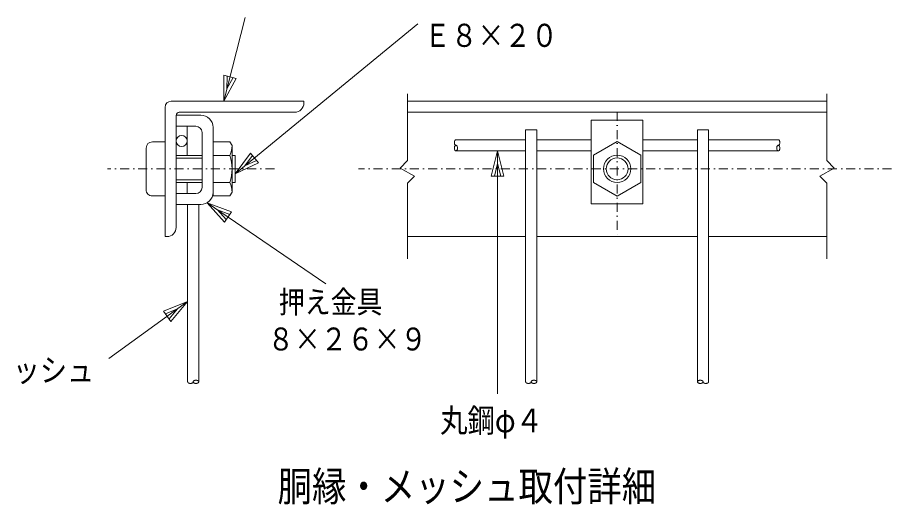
# Model space of a CAD drawing. Units: millimetres, scale not verified. Extents: x -4425 to 4425, y -3150 to 3150.
# Drawn here: x 1106 to 2563, y 388 to 1199 of the extents above; entities that cross this region are included whole.
import ezdxf
from ezdxf.enums import TextEntityAlignment as Align

# ---------------------------------------------------------------- set-up
doc = ezdxf.new("R2010")
doc.units = ezdxf.units.MM
doc.header["$LTSCALE"] = 30
doc.linetypes.add('USER1', pattern=[1.01, 0.5, -0.25, 0.01, -0.25])
for name, color, linetype, lineweight in [('0-0_1', 4, 'Continuous', 18), ('0-1_2', 7, 'Continuous', 9), ('0-2_0', 1, 'Continuous', 18)]:
    doc.layers.add(name, color=color, linetype=linetype, lineweight=lineweight)
doc.styles.add('ＭＳ ゴシック', font='')
doc.styles.get('ＭＳ ゴシック').set_extended_font_data('MS Gothic')

# ---------------------------------------------------------------- blocks, each defined once
blk = doc.blocks.new('C33')
at = {"layer": '0-0_1'}
blk.add_line((187715.5, 129156.2), (187715.5, 117006.2), dxfattribs=at)
blk.add_lwpolyline([(187400.5, 127896.2), (187715.5, 129156.2), (188030.5, 127896.2)], close=True, dxfattribs=at)
blk.add_lwpolyline([(187558, 127896.2), (187715.5, 128526.2), (187873, 127896.2)], dxfattribs=at)
blk = doc.blocks.new('C34')
at = {"layer": '0-0_1'}
blk.add_line((173190, 126556.6), (179132, 122506.1), dxfattribs=at)
blk.add_lwpolyline([(174053.7, 125586.6), (173190, 126556.6), (174408.5, 126107.2)], close=True, dxfattribs=at)
blk.add_lwpolyline([(174142.4, 125716.8), (173710.5, 126201.8), (174319.8, 125977)], dxfattribs=at)
blk = doc.blocks.new('C35')
at = {"layer": '0-0_1'}
blk.add_line((174024, 131638.8), (175097.9, 135825), dxfattribs=at)
blk.add_lwpolyline([(174642.2, 132781.1), (174024, 131638.8), (174032, 132937.6)], close=True, dxfattribs=at)
blk.add_lwpolyline([(174489.7, 132820.2), (174180.6, 132249.1), (174184.6, 132898.5)], dxfattribs=at)
blk = doc.blocks.new('C36')
at = {"layer": '0-0_1'}
blk.add_line((172215.6, 121619.9), (168278.4, 118769), dxfattribs=at)
blk.add_lwpolyline([(171010.3, 121136), (172215.6, 121619.9), (171379.7, 120625.7)], close=True, dxfattribs=at)
blk.add_lwpolyline([(171102.6, 121008.5), (171705.3, 121250.4), (171287.4, 120753.3)], dxfattribs=at)
blk = doc.blocks.new('C37')
at = {"layer": '0-0_1'}
blk.add_line((174587.2, 128001.5), (183725.2, 135503.1), dxfattribs=at)
blk.add_lwpolyline([(175760.9, 128557.5), (174587.2, 128001.5), (175361.2, 129044.5)], close=True, dxfattribs=at)
blk.add_lwpolyline([(175661, 128679.3), (175074.1, 128401.2), (175461.1, 128922.7)], dxfattribs=at)

msp = doc.modelspace()

# ---------------------------------------------------------------- linework, layer by layer
at = {"layer": '0-0_1'}
for p, q in [((1755.85, 1072.28), (1755.85, 960.93)), ((2454.65, 1072.28), (2454.65, 960.93)), ((1755.85, 960.93), (1743.46, 948.54)), ((1767.39, 934.72), (1743.46, 948.54)), ((2443.11, 934.72), (2467.04, 948.54)), ((2454.65, 960.93), (2467.04, 948.54)), ((1767.39, 934.72), (1755.85, 923.17)), ((2443.11, 934.72), (2454.65, 923.17)), ((1755.85, 923.17), (1755.85, 797.32)), ((2454.65, 923.17), (2454.65, 797.32))]:
    msp.add_line(p, q, dxfattribs=at)
at = {"layer": '0-0_1', "color": 7, "lineweight": 9}
for p, q in [((1351.75, 1049.71), (1351.75, 834.26)), ((1583.08, 1059.97), (1362, 1059.97)), ((1583.08, 1059.97), (1583.08, 1056.89)), ((1755.85, 1059.97), (2454.65, 1059.97)), ((1411.23, 1036.71), (1370.21, 1036.71)), ((1370.21, 1036.38), (1370.21, 848.62)), ((1567.7, 1041.5), (1375.34, 1041.5)), ((1755.85, 1041.5), (2454.65, 1041.5)), ((1403.03, 1018.25), (1370.21, 1018.25)), ((1388.56, 1018.25), (1388.56, 969.64)), ((1413.28, 1007.99), (1413.28, 916.32)), ((1431.75, 1016.2), (1431.75, 908.12)), ((1952.77, 1012.09), (1971.23, 1012.09)), ((1952.77, 1012.09), (1952.77, 592.13)), ((1971.23, 1012.09), (1971.23, 592.13)), ((2257.73, 1012.09), (2239.27, 1012.09)), ((2239.27, 1012.09), (2239.27, 592.13)), ((2257.73, 1012.09), (2257.73, 592.13)), ((1836.53, 995.67), (1952.77, 995.67)), ((1971.23, 995.67), (2062.17, 995.67)), ((2148.33, 995.67), (2239.27, 995.67)), ((2257.73, 995.67), (2373.16, 995.67)), ((1836.53, 977.21), (1952.77, 977.21)), ((1971.23, 977.21), (2062.17, 977.21)), ((2148.33, 977.21), (2239.27, 977.21)), ((2257.73, 977.21), (2373.89, 977.21)), ((1468.41, 969.64), (1463.28, 969.64)), ((1468.41, 969.64), (1468.41, 924.59)), ((1388.56, 924.59), (1388.56, 906.07)), ((1468.41, 924.59), (1463.28, 924.59)), ((1403.03, 906.07), (1370.21, 906.07)), ((1411.23, 887.61), (1370.21, 887.61)), ((1389.35, 887.61), (1389.35, 592.13)), ((1407.81, 887.61), (1407.81, 592.13)), ((1351.75, 834.26), (1354.82, 834.26)), ((1755.85, 834.26), (1952.77, 834.26)), ((1971.23, 834.26), (2239.27, 834.26)), ((2257.73, 834.26), (2454.65, 834.26))]:
    msp.add_line(p, q, dxfattribs=at)
at = {"layer": '0-0_1', "linetype": 'USER1'}
for p, q in [((2105.25, 1042.15), (2105.25, 837.02)), ((1534.03, 947.11), (1255.97, 947.11)), ((2562.69, 947.11), (1673.92, 947.11))]:
    msp.add_line(p, q, dxfattribs=at)
at = {"layer": '0-0_1', "color": 7, "lineweight": 9}
msp.add_lwpolyline([(2062.17, 1028.5), (2062.17, 888.97), (2148.33, 888.97), (2148.33, 1028.5)], close=True, dxfattribs=at)
at = {"layer": '0-0_1'}
for points in [[(1836.53, 995.67), (1836.2, 995.64), (1835.84, 995.51), (1835.45, 995.27), (1835.04, 994.87), (1834.65, 994.31), (1834.31, 993.56), (1834.04, 992.64), (1833.9, 991.6), (1833.9, 990.52), (1834.04, 989.48), (1834.31, 988.56), (1834.65, 987.81), (1835.04, 987.24), (1835.45, 986.85), (1835.84, 986.6), (1836.2, 986.48), (1836.53, 986.44)], [(2373.97, 995.67), (2374.3, 995.64), (2374.66, 995.51), (2375.05, 995.27), (2375.46, 994.87), (2375.85, 994.31), (2376.19, 993.56), (2376.45, 992.64), (2376.6, 991.6), (2376.6, 990.52), (2376.45, 989.48), (2376.19, 988.56), (2375.85, 987.81), (2375.46, 987.24), (2375.05, 986.85), (2374.66, 986.6), (2374.3, 986.48), (2373.97, 986.44)], [(1389.35, 592.13), (1389.36, 592.03), (1389.37, 591.92), (1389.39, 591.81), (1389.42, 591.7), (1389.46, 591.58), (1389.51, 591.46), (1389.57, 591.33), (1389.65, 591.2), (1389.74, 591.07), (1389.85, 590.94), (1389.97, 590.81), (1390.11, 590.68), (1390.28, 590.55), (1390.46, 590.42), (1390.66, 590.29), (1390.87, 590.17), (1391.11, 590.05), (1391.37, 589.95), (1391.65, 589.85), (1391.95, 589.75), (1392.26, 589.68), (1392.58, 589.61), (1392.92, 589.56), (1393.26, 589.52), (1393.61, 589.5), (1393.97, 589.49), (1394.32, 589.5), (1394.67, 589.52), (1395.02, 589.56), (1395.35, 589.61), (1395.68, 589.68), (1395.99, 589.75), (1396.28, 589.85), (1396.56, 589.95), (1396.82, 590.05), (1397.06, 590.17), (1397.28, 590.29), (1397.48, 590.42), (1397.66, 590.55)], [(1397.66, 590.55), (1397.82, 590.68), (1397.96, 590.81), (1398.09, 590.94), (1398.2, 591.07), (1398.29, 591.2), (1398.37, 591.33), (1398.43, 591.46), (1398.48, 591.58), (1398.52, 591.7), (1398.55, 591.81), (1398.57, 591.92), (1398.58, 592.03), (1398.58, 592.13)], [(1399.51, 593.72), (1399.35, 593.59), (1399.2, 593.46), (1399.08, 593.33), (1398.97, 593.2), (1398.88, 593.07), (1398.8, 592.94), (1398.74, 592.81), (1398.69, 592.69), (1398.65, 592.57), (1398.62, 592.46), (1398.6, 592.35), (1398.59, 592.24), (1398.58, 592.13), (1398.59, 592.03), (1398.6, 591.92), (1398.62, 591.81), (1398.65, 591.7), (1398.69, 591.58), (1398.74, 591.46), (1398.8, 591.33), (1398.88, 591.2), (1398.97, 591.07), (1399.08, 590.94), (1399.2, 590.81), (1399.35, 590.68), (1399.51, 590.55), (1399.69, 590.42), (1399.89, 590.29), (1400.11, 590.17), (1400.35, 590.05), (1400.6, 589.95), (1400.88, 589.85), (1401.18, 589.75), (1401.49, 589.68), (1401.81, 589.61), (1402.15, 589.56), (1402.49, 589.52), (1402.84, 589.5), (1403.2, 589.49)], [(1407.81, 592.13), (1407.81, 592.24), (1407.8, 592.35), (1407.78, 592.46), (1407.75, 592.57), (1407.71, 592.69), (1407.66, 592.81), (1407.6, 592.94), (1407.52, 593.07), (1407.43, 593.2), (1407.32, 593.33), (1407.19, 593.46), (1407.05, 593.59), (1406.89, 593.72), (1406.71, 593.85), (1406.51, 593.98), (1406.29, 594.1), (1406.05, 594.22), (1405.79, 594.32), (1405.52, 594.42), (1405.22, 594.51), (1404.91, 594.59), (1404.59, 594.66), (1404.25, 594.71), (1403.9, 594.75), (1403.55, 594.77), (1403.2, 594.78), (1402.84, 594.77), (1402.49, 594.75), (1402.15, 594.71), (1401.81, 594.66), (1401.49, 594.59), (1401.18, 594.51), (1400.88, 594.42), (1400.6, 594.32), (1400.35, 594.22), (1400.11, 594.1), (1399.89, 593.98), (1399.69, 593.85), (1399.51, 593.72)], [(1403.2, 589.49), (1403.55, 589.5), (1403.9, 589.52), (1404.25, 589.56), (1404.59, 589.61), (1404.91, 589.68), (1405.22, 589.75), (1405.52, 589.85), (1405.79, 589.95), (1406.05, 590.05), (1406.29, 590.17), (1406.51, 590.29), (1406.71, 590.42), (1406.89, 590.55), (1407.05, 590.68), (1407.19, 590.81), (1407.32, 590.94), (1407.43, 591.07), (1407.52, 591.2), (1407.6, 591.33), (1407.66, 591.46), (1407.71, 591.58), (1407.75, 591.7), (1407.78, 591.81), (1407.8, 591.92), (1407.81, 592.03), (1407.81, 592.13)], [(1952.77, 592.13), (1952.77, 592.03), (1952.79, 591.92), (1952.81, 591.81), (1952.83, 591.7), (1952.87, 591.58), (1952.93, 591.46), (1952.99, 591.33), (1953.07, 591.2), (1953.16, 591.07), (1953.27, 590.94), (1953.39, 590.81), (1953.53, 590.68), (1953.69, 590.55), (1953.87, 590.42), (1954.07, 590.29), (1954.29, 590.17), (1954.53, 590.05), (1954.79, 589.95), (1955.07, 589.85), (1955.36, 589.75), (1955.67, 589.68), (1956, 589.61), (1956.33, 589.56), (1956.68, 589.52), (1957.03, 589.5), (1957.39, 589.49), (1957.74, 589.5), (1958.09, 589.52), (1958.44, 589.56), (1958.77, 589.61), (1959.1, 589.68), (1959.41, 589.75), (1959.7, 589.85), (1959.98, 589.95), (1960.24, 590.05), (1960.48, 590.17), (1960.7, 590.29), (1960.9, 590.42), (1961.08, 590.55)], [(1961.08, 590.55), (1961.24, 590.68), (1961.38, 590.81), (1961.51, 590.94), (1961.61, 591.07), (1961.71, 591.2), (1961.78, 591.33), (1961.85, 591.46), (1961.9, 591.58), (1961.94, 591.7), (1961.97, 591.81), (1961.99, 591.92), (1962, 592.03), (1962, 592.13)], [(1962.92, 593.72), (1962.76, 593.59), (1962.62, 593.46), (1962.5, 593.33), (1962.39, 593.2), (1962.3, 593.07), (1962.22, 592.94), (1962.16, 592.81), (1962.1, 592.69), (1962.07, 592.57), (1962.04, 592.46), (1962.02, 592.35), (1962.01, 592.24), (1962, 592.13), (1962.01, 592.03), (1962.02, 591.92), (1962.04, 591.81), (1962.07, 591.7), (1962.1, 591.58), (1962.16, 591.46), (1962.22, 591.33), (1962.3, 591.2), (1962.39, 591.07), (1962.5, 590.94), (1962.62, 590.81), (1962.76, 590.68), (1962.92, 590.55), (1963.1, 590.42), (1963.3, 590.29), (1963.52, 590.17), (1963.76, 590.05), (1964.02, 589.95), (1964.3, 589.85), (1964.59, 589.75), (1964.91, 589.68), (1965.23, 589.61), (1965.57, 589.56), (1965.91, 589.52), (1966.26, 589.5), (1966.62, 589.49)], [(1971.23, 592.13), (1971.23, 592.24), (1971.22, 592.35), (1971.2, 592.46), (1971.17, 592.57), (1971.13, 592.69), (1971.08, 592.81), (1971.01, 592.94), (1970.94, 593.07), (1970.85, 593.2), (1970.74, 593.33), (1970.61, 593.46), (1970.47, 593.59), (1970.31, 593.72), (1970.13, 593.85), (1969.93, 593.98), (1969.71, 594.1), (1969.47, 594.22), (1969.21, 594.32), (1968.93, 594.42), (1968.64, 594.51), (1968.33, 594.59), (1968, 594.66), (1967.67, 594.71), (1967.32, 594.75), (1966.97, 594.77), (1966.62, 594.78), (1966.26, 594.77), (1965.91, 594.75), (1965.57, 594.71), (1965.23, 594.66), (1964.91, 594.59), (1964.59, 594.51), (1964.3, 594.42), (1964.02, 594.32), (1963.76, 594.22), (1963.52, 594.1), (1963.3, 593.98), (1963.1, 593.85), (1962.92, 593.72)], [(1966.62, 589.49), (1966.97, 589.5), (1967.32, 589.52), (1967.67, 589.56), (1968, 589.61), (1968.33, 589.68), (1968.64, 589.75), (1968.93, 589.85), (1969.21, 589.95), (1969.47, 590.05), (1969.71, 590.17), (1969.93, 590.29), (1970.13, 590.42), (1970.31, 590.55), (1970.47, 590.68), (1970.61, 590.81), (1970.74, 590.94), (1970.85, 591.07), (1970.94, 591.2), (1971.01, 591.33), (1971.08, 591.46), (1971.13, 591.58), (1971.17, 591.7), (1971.2, 591.81), (1971.22, 591.92), (1971.23, 592.03), (1971.23, 592.13)], [(2239.27, 592.13), (2239.27, 592.24), (2239.28, 592.35), (2239.3, 592.46), (2239.33, 592.57), (2239.37, 592.69), (2239.42, 592.81), (2239.48, 592.94), (2239.56, 593.07), (2239.65, 593.2), (2239.76, 593.33), (2239.89, 593.46), (2240.03, 593.59), (2240.19, 593.72), (2240.37, 593.85), (2240.57, 593.98), (2240.79, 594.1), (2241.03, 594.22), (2241.29, 594.32), (2241.56, 594.42), (2241.86, 594.51), (2242.17, 594.59), (2242.49, 594.66), (2242.83, 594.71), (2243.18, 594.75), (2243.53, 594.77), (2243.88, 594.78), (2244.24, 594.77), (2244.59, 594.75), (2244.93, 594.71), (2245.27, 594.66), (2245.59, 594.59), (2245.9, 594.51), (2246.2, 594.42), (2246.48, 594.32), (2246.74, 594.22), (2246.97, 594.1), (2247.19, 593.98), (2247.39, 593.85), (2247.57, 593.72)], [(2243.88, 589.49), (2243.53, 589.5), (2243.18, 589.52), (2242.83, 589.56), (2242.49, 589.61), (2242.17, 589.68), (2241.86, 589.75), (2241.56, 589.85), (2241.29, 589.95), (2241.03, 590.05), (2240.79, 590.17), (2240.57, 590.29), (2240.37, 590.42), (2240.19, 590.55), (2240.03, 590.68), (2239.89, 590.81), (2239.76, 590.94), (2239.65, 591.07), (2239.56, 591.2), (2239.48, 591.33), (2239.42, 591.46), (2239.37, 591.58), (2239.33, 591.7), (2239.3, 591.81), (2239.28, 591.92), (2239.27, 592.03), (2239.27, 592.13)], [(2247.57, 593.72), (2247.73, 593.59), (2247.88, 593.46), (2248, 593.33), (2248.11, 593.2), (2248.2, 593.07), (2248.28, 592.94), (2248.34, 592.81), (2248.39, 592.69), (2248.43, 592.57), (2248.46, 592.46), (2248.48, 592.35), (2248.49, 592.24), (2248.5, 592.13), (2248.49, 592.03), (2248.48, 591.92), (2248.46, 591.81), (2248.43, 591.7), (2248.39, 591.58), (2248.34, 591.46), (2248.28, 591.33), (2248.2, 591.2), (2248.11, 591.07), (2248, 590.94), (2247.88, 590.81), (2247.73, 590.68), (2247.57, 590.55), (2247.39, 590.42), (2247.19, 590.29), (2246.97, 590.17), (2246.74, 590.05), (2246.48, 589.95), (2246.2, 589.85), (2245.9, 589.75), (2245.59, 589.68), (2245.27, 589.61), (2244.93, 589.56), (2244.59, 589.52), (2244.24, 589.5), (2243.88, 589.49)], [(2249.42, 590.55), (2249.26, 590.68), (2249.12, 590.81), (2248.99, 590.94), (2248.88, 591.07), (2248.79, 591.2), (2248.72, 591.33), (2248.65, 591.46), (2248.6, 591.58), (2248.56, 591.7), (2248.53, 591.81), (2248.51, 591.92), (2248.5, 592.03), (2248.5, 592.13)], [(2257.73, 592.13), (2257.72, 592.03), (2257.71, 591.92), (2257.69, 591.81), (2257.66, 591.7), (2257.62, 591.58), (2257.57, 591.46), (2257.51, 591.33), (2257.43, 591.2), (2257.34, 591.07), (2257.23, 590.94), (2257.11, 590.81), (2256.97, 590.68), (2256.8, 590.55), (2256.62, 590.42), (2256.42, 590.29), (2256.21, 590.17), (2255.97, 590.05), (2255.71, 589.95), (2255.43, 589.85), (2255.13, 589.75), (2254.82, 589.68), (2254.5, 589.61), (2254.16, 589.56), (2253.82, 589.52), (2253.47, 589.5), (2253.11, 589.49), (2252.76, 589.5), (2252.41, 589.52), (2252.06, 589.56), (2251.72, 589.61), (2251.4, 589.68), (2251.09, 589.75), (2250.79, 589.85), (2250.52, 589.95), (2250.26, 590.05), (2250.02, 590.17), (2249.8, 590.29), (2249.6, 590.42), (2249.42, 590.55)]]:
    msp.add_lwpolyline(points, dxfattribs=at)
for points in [[(1836.53, 977.21), (1836.86, 977.25), (1837.23, 977.37), (1837.62, 977.62), (1838.02, 978.01), (1838.41, 978.58), (1838.76, 979.33), (1839.02, 980.25), (1839.16, 981.29), (1839.16, 982.37), (1839.02, 983.41), (1838.76, 984.33), (1838.41, 985.08), (1838.02, 985.64), (1837.62, 986.04), (1837.23, 986.28), (1836.86, 986.41), (1836.53, 986.44), (1836.2, 986.41), (1835.84, 986.28), (1835.45, 986.04), (1835.04, 985.64), (1834.65, 985.08), (1834.31, 984.33), (1834.04, 983.41), (1833.9, 982.37), (1833.9, 981.29), (1834.04, 980.25), (1834.31, 979.33), (1834.65, 978.58), (1835.04, 978.01), (1835.45, 977.62), (1835.84, 977.37), (1836.2, 977.25)], [(2373.97, 977.21), (2373.64, 977.25), (2373.27, 977.37), (2372.88, 977.62), (2372.48, 978.01), (2372.09, 978.58), (2371.74, 979.33), (2371.48, 980.25), (2371.34, 981.29), (2371.34, 982.37), (2371.48, 983.41), (2371.74, 984.33), (2372.09, 985.08), (2372.48, 985.64), (2372.88, 986.04), (2373.27, 986.28), (2373.64, 986.41), (2373.97, 986.44), (2374.3, 986.41), (2374.66, 986.28), (2375.05, 986.04), (2375.46, 985.64), (2375.85, 985.08), (2376.19, 984.33), (2376.45, 983.41), (2376.6, 982.37), (2376.6, 981.29), (2376.45, 980.25), (2376.19, 979.33), (2375.85, 978.58), (2375.46, 978.01), (2375.05, 977.62), (2374.66, 977.37), (2374.3, 977.25)]]:
    msp.add_lwpolyline(points, close=True, dxfattribs=at)
at = {"layer": '0-0_1', "color": 7, "lineweight": 9}
msp.add_circle((1379.33, 993.65), 9.23, dxfattribs=at)
for centre, radius, start, end in [((1362, 1049.71), 10.26, 90, 179.99992), ((1567.7, 1056.89), 15.38, 270, 0), ((1375.33, 1036.38), 5.13, 90, 179.99992), ((1411.23, 1016.2), 20.51, 0, 90), ((1403.03, 1007.99), 10.26, 0, 90), ((1330.47, 981.9), 10.26, 90, 179.99992), ((1330.47, 912.32), 10.26, 179.99992, 270), ((1403.03, 916.32), 10.26, 270, 0), ((1411.23, 908.12), 20.51, 270, 0), ((1354.82, 849.64), 15.38, 270, 0)]:
    msp.add_arc(centre, radius, start, end, dxfattribs=at)
at = {"layer": '0-1_2'}
for p, q in [((1351.75, 992.16), (1330.47, 992.16)), ((1351.75, 992.16), (1351.75, 902.07)), ((1431.75, 992.16), (1459.79, 992.16)), ((1431.75, 992.16), (1431.75, 902.07)), ((1463.28, 986.12), (1459.79, 992.16)), ((1320.21, 981.9), (1320.21, 912.32)), ((1463.28, 986.12), (1463.28, 908.1)), ((1351.75, 969.64), (1351.75, 924.59)), ((1370.21, 969.64), (1413.28, 969.64)), ((1431.75, 969.64), (1459.79, 969.64)), ((1431.75, 969.64), (1431.75, 924.59)), ((1370.21, 924.59), (1413.28, 924.59)), ((1431.75, 924.59), (1459.79, 924.59)), ((1463.28, 908.1), (1459.79, 902.07)), ((1351.75, 902.07), (1330.47, 902.07)), ((1431.75, 902.07), (1459.79, 902.07))]:
    msp.add_line(p, q, dxfattribs=at)
at = {"layer": '0-1_2', "color": 4, "lineweight": 18}
for p, q in [((1370.21, 965.13), (1413.28, 965.13)), ((1370.21, 929.09), (1413.28, 929.09))]:
    msp.add_line(p, q, dxfattribs=at)
at = {"layer": '0-1_2'}
msp.add_lwpolyline([(2105.25, 992.76), (2065.72, 969.93), (2065.72, 924.29), (2105.25, 901.47), (2144.78, 924.29), (2144.78, 969.94)], close=True, dxfattribs=at)
at = {"layer": '0-1_2', "color": 4, "lineweight": 18}
msp.add_circle((2105.25, 947.11), 22.82, dxfattribs=at)
at = {"layer": '0-1_2'}
msp.add_circle((2105.25, 947.11), 18.26, dxfattribs=at)
for centre, radius, start, end in [((1422.56, 986.12), 40.72, 336.11755, 0), ((1388.78, 947.11), 74.5, 342.40167, 17.5986), ((1422.56, 908.1), 40.72, 0, 23.8827)]:
    msp.add_arc(centre, radius, start, end, dxfattribs=at)

# ---------------------------------------------------------------- block references
at = {"layer": '0-2_0', "xscale": 0.03333333, "yscale": 0.03333333}
for name in ['C35', 'C37', 'C33', 'C34', 'C36']:
    msp.add_blockref(name, (-4351.17, -3328), dxfattribs=at)

# ---------------------------------------------------------------- texts
at = {"layer": '0-0_1', "style": 'ＭＳ ゴシック', "width": 0.85}
for s, height, p in [('\u3000Ｅ８×２０', 38.49, (1738.8, 1138.94)), ('押え金具', 37.26, (1541.26, 695.51)), ('８×２６×９', 38.2, (1522.61, 632.96)), ('メッシュ', 38.97, (1052.74, 580.49)), ('丸鋼φ４', 39.36, (1810.25, 496.25)), ('胴縁・メッシュ取付詳細', 49.48, (1539.31, 378.32))]:
    msp.add_text(s, height=height, dxfattribs=at).set_placement(p, align=Align.BOTTOM_LEFT)

doc.saveas('drawing.dxf')
